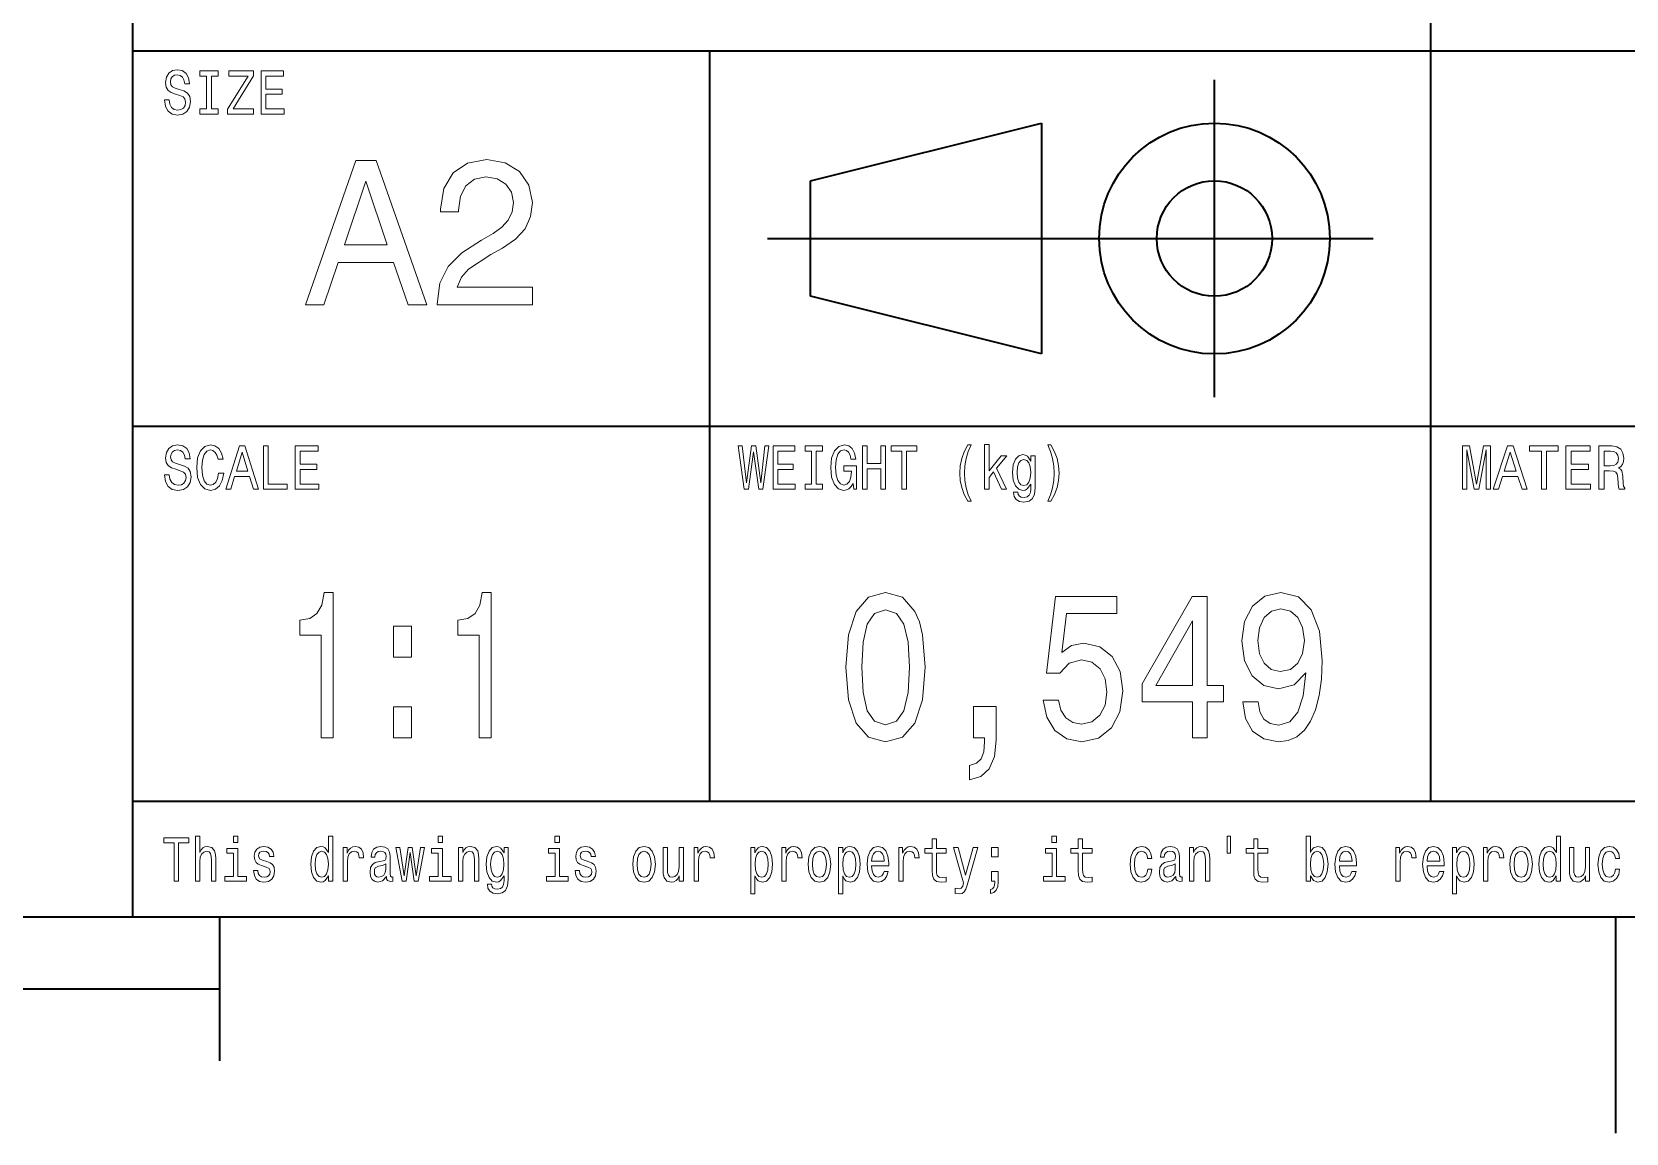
# Model space of a CAD drawing. Extents: x 0 to 594, y 0 to 420.
# Drawn here: x 390.5 to 445.8, y 2.5 to 40.6 of the extents above; entities that cross this region are included whole.
import ezdxf

# ---------------------------------------------------------------- set-up
doc = ezdxf.new("R2010")
doc.units = 0

msp = doc.modelspace()

# ---------------------------------------------------------------- linework, layer by layer
at = {"color": 7, "lineweight": 35}
for p, q in [((394, 9.96312), (394, 69.96312)), ((439, 13.96312), (439, 69.96312)), ((394, 39.96312), (559, 39.96312)), ((414, 13.96312), (414, 39.96312)), ((416, 33.46312), (437, 33.46312)), ((394, 26.96312), (559, 26.96312)), ((394, 13.96312), (559, 13.96312)), ((10, 9.96312), (584, 9.96312)), ((394, 9.96312), (584, 9.96312)), ((197, 7.46312), (397, 7.46312))]:
    msp.add_line(p, q, dxfattribs=at)
at = {"color": 7, "lineweight": 35, "ltscale": 0.275}
msp.add_line((431.5, 27.96312), (431.5, 38.96312), dxfattribs=at)
at = {"color": 7, "lineweight": 35, "ltscale": 0.206155}
for p, q in [((417.5, 35.46312), (425.5, 37.46312)), ((425.5, 29.46312), (417.5, 31.46312))]:
    msp.add_line(p, q, dxfattribs=at)
at = {"color": 7, "lineweight": 35, "ltscale": 0.2}
msp.add_line((425.5, 37.46312), (425.5, 29.46312), dxfattribs=at)
at = {"color": 7, "lineweight": 35, "ltscale": 0.1}
msp.add_line((417.5, 31.46312), (417.5, 35.46312), dxfattribs=at)
at = {"color": 7, "lineweight": 35, "ltscale": 0.125}
msp.add_line((397, 9.96312), (397, 4.96312), dxfattribs=at)
at = {"color": 7, "lineweight": 35, "ltscale": 0.1875}
msp.add_line((445.399994, 9.96312), (445.399994, 2.46312), dxfattribs=at)
at = {"color": 7, "lineweight": 13}
for points in [[(395.259613, 38.269211), (395.094421, 38.269211), (395.130707, 38.040104), (395.221497, 37.871517), (395.361298, 37.769932), (395.55011, 37.733189), (395.737122, 37.767769), (395.876923, 37.862869), (395.965881, 38.012005), (395.998566, 38.208691), (395.971313, 38.385925), (395.895081, 38.500477), (395.771606, 38.576126), (395.606384, 38.632324), (395.464783, 38.673389), (395.372192, 38.72094), (395.31955, 38.790104), (395.303192, 38.898174), (395.31955, 38.995434), (395.36673, 39.068924), (395.439362, 39.118633), (395.539215, 39.135925), (395.6409, 39.114311), (395.720764, 39.055954), (395.773438, 38.958691), (395.798859, 38.826847), (395.96405, 38.826847), (395.96405, 38.831169), (395.935028, 39.03434), (395.84967, 39.185638), (395.715332, 39.280739), (395.533783, 39.31316), (395.370361, 39.280739), (395.243286, 39.18996), (395.161591, 39.049469), (395.132538, 38.867912), (395.156128, 38.705811), (395.225128, 38.595581), (395.334076, 38.522091), (395.482941, 38.465897), (395.630005, 38.416183), (395.740753, 38.368633), (395.807922, 38.299469), (395.831512, 38.187077), (395.809753, 38.072525), (395.753448, 37.986069), (395.668121, 37.932034), (395.557373, 37.914745), (395.433929, 37.938519), (395.339508, 38.007683), (395.279602, 38.120075)], [(396.555939, 37.955811), (396.323547, 37.955811), (396.323547, 37.774254), (396.955353, 37.774254), (396.955353, 37.955811), (396.722961, 37.955811), (396.722961, 39.092697), (396.955353, 39.092697), (396.955353, 39.274254), (396.323547, 39.274254), (396.323547, 39.092697), (396.555939, 39.092697)], [(397.280334, 37.774254), (398.184509, 37.774254), (398.184509, 37.955811), (397.480072, 37.955811), (398.184509, 39.103504), (398.184509, 39.274254), (397.329376, 39.274254), (397.329376, 39.092697), (397.995667, 39.092697), (397.280334, 37.947163)], [(398.444122, 37.774254), (399.242981, 37.774254), (399.242981, 37.955811), (398.611145, 37.955811), (398.611145, 38.463734), (399.173981, 38.463734), (399.173981, 38.643131), (398.611145, 38.643131), (398.611145, 39.092697), (399.228455, 39.092697), (399.228455, 39.274254), (398.444122, 39.274254)], [(399.982788, 31.163408), (400.618439, 31.163408), (401.122803, 32.633148), (403.036652, 32.633148), (403.541046, 31.163408), (404.190491, 31.163408), (402.435547, 36.170612), (401.730804, 36.170612)], [(404.556702, 31.163408), (407.852386, 31.163408), (407.852386, 31.783005), (405.24762, 31.783005), (405.3927, 32.12162), (405.641449, 32.402603), (406.408356, 32.914127), (406.81601, 33.130268), (407.272003, 33.440063), (407.596741, 33.800297), (407.783295, 34.225368), (407.852386, 34.708076), (407.734924, 35.313263), (407.410187, 35.788769), (406.91272, 36.091362), (406.270172, 36.199432), (405.606903, 36.076954), (405.102509, 35.738335), (404.777771, 35.19799), (404.667236, 34.484734), (404.667236, 34.383869), (405.295959, 34.383869), (405.295959, 34.441505), (405.358154, 34.931419), (405.544708, 35.291649), (405.841797, 35.522198), (406.235626, 35.601448), (406.636353, 35.529404), (406.933472, 35.349289), (407.126923, 35.068306), (407.196014, 34.715282), (407.147644, 34.383869), (407.016357, 34.10289), (406.795288, 33.857933), (406.491272, 33.641796), (406.083618, 33.411247), (405.406525, 32.964561), (404.929779, 32.489056), (404.646515, 31.912687), (404.556702, 31.185022)], [(401.343903, 33.245541), (402.083191, 35.450153), (402.822479, 33.245541)], [(395.264893, 25.269211), (395.096313, 25.269211), (395.133362, 25.040104), (395.225983, 24.871515), (395.368622, 24.769932), (395.561249, 24.733187), (395.752045, 24.767769), (395.894653, 24.862871), (395.985413, 25.012007), (396.018768, 25.208693), (395.990997, 25.385925), (395.913177, 25.500479), (395.787231, 25.576128), (395.618683, 25.632322), (395.474182, 25.673389), (395.37973, 25.72094), (395.326019, 25.790104), (395.309326, 25.898172), (395.326019, 25.995436), (395.374176, 26.068922), (395.448273, 26.118635), (395.55014, 26.135925), (395.65387, 26.114311), (395.735352, 26.055954), (395.789093, 25.958693), (395.815002, 25.826847), (395.983582, 25.826847), (395.983582, 25.831171), (395.953949, 26.03434), (395.866882, 26.185637), (395.729797, 26.280739), (395.544586, 26.313158), (395.377869, 26.280739), (395.248199, 26.18996), (395.164856, 26.049471), (395.135223, 25.867914), (395.159302, 25.705811), (395.229675, 25.595579), (395.34082, 25.522093), (395.492706, 25.465897), (395.642761, 25.416185), (395.755737, 25.368635), (395.82428, 25.299471), (395.848358, 25.187078), (395.826141, 25.072525), (395.768707, 24.986069), (395.681641, 24.932035), (395.568665, 24.914743), (395.442688, 24.938519), (395.346375, 25.007683), (395.285248, 25.120075)], [(396.972717, 25.33189), (396.935669, 25.150335), (396.874542, 25.020651), (396.789337, 24.94068), (396.689301, 24.914743), (396.568909, 24.95365), (396.474426, 25.070364), (396.411469, 25.260565), (396.391083, 25.524254), (396.411469, 25.785782), (396.472595, 25.978144), (396.567047, 26.09486), (396.689301, 26.135925), (396.778198, 26.114311), (396.854156, 26.053793), (396.913422, 25.956532), (396.954193, 25.822525), (397.130157, 25.822525), (397.074585, 26.027857), (396.978271, 26.183475), (396.846741, 26.280739), (396.689301, 26.315321), (396.49295, 26.261286), (396.342926, 26.109989), (396.246613, 25.861429), (396.213257, 25.524254), (396.246613, 25.187078), (396.342926, 24.938519), (396.49295, 24.785061), (396.689301, 24.733187), (396.861572, 24.774254), (397.000488, 24.888807), (397.098663, 25.076847), (397.150513, 25.33189)], [(397.224609, 24.774254), (397.39502, 24.774254), (397.530243, 25.215176), (398.043335, 25.215176), (398.178558, 24.774254), (398.352661, 24.774254), (397.882202, 26.276415), (397.693237, 26.276415)], [(397.589539, 25.398893), (397.78772, 26.060276), (397.985931, 25.398893)], [(398.526794, 24.774254), (399.352905, 24.774254), (399.352905, 24.955811), (398.697205, 24.955811), (398.697205, 26.274254), (398.526794, 26.274254)], [(399.628906, 24.774254), (400.443939, 24.774254), (400.443939, 24.955811), (399.799316, 24.955811), (399.799316, 25.463736), (400.373535, 25.463736), (400.373535, 25.643129), (399.799316, 25.643129), (399.799316, 26.092697), (400.429108, 26.092697), (400.429108, 26.274254), (399.628906, 26.274254)], [(415.194153, 24.774254), (415.34668, 24.774254), (415.52002, 26.075407), (415.698578, 24.774254), (415.844177, 24.774254), (416.055664, 26.276415), (415.916992, 26.276415), (415.767914, 24.999037), (415.596313, 26.276415), (415.445496, 26.276415), (415.277344, 24.999037), (415.128265, 26.276415), (414.986145, 26.276415)], [(416.201263, 24.774254), (416.963989, 24.774254), (416.963989, 24.955811), (416.360748, 24.955811), (416.360748, 25.463736), (416.898102, 25.463736), (416.898102, 25.643129), (416.360748, 25.643129), (416.360748, 26.092697), (416.950104, 26.092697), (416.950104, 26.274254), (416.201263, 26.274254)], [(417.529083, 24.955811), (417.30719, 24.955811), (417.30719, 24.774254), (417.910431, 24.774254), (417.910431, 24.955811), (417.688538, 24.955811), (417.688538, 26.092697), (417.910431, 26.092697), (417.910431, 26.274254), (417.30719, 26.274254), (417.30719, 26.092697), (417.529083, 26.092697)], [(418.969543, 24.975262), (418.999023, 24.774254), (419.085693, 24.774254), (419.085693, 25.584772), (418.647125, 25.584772), (418.647125, 25.401054), (418.917542, 25.401054), (418.917542, 25.388086), (418.896759, 25.18924), (418.841278, 25.042265), (418.756348, 24.949326), (418.650604, 24.919067), (418.532715, 24.957972), (418.440857, 25.074686), (418.381927, 25.26705), (418.361115, 25.530739), (418.380188, 25.792265), (418.439117, 25.984629), (418.532715, 26.101343), (418.659271, 26.14241), (418.745941, 26.120796), (418.817017, 26.060276), (418.869019, 25.958693), (418.898468, 25.822525), (419.070099, 25.822525), (419.025024, 26.030018), (418.940094, 26.185637), (418.820465, 26.280739), (418.669678, 26.315321), (418.472046, 26.261286), (418.322998, 26.103504), (418.227631, 25.854946), (418.194702, 25.524254), (418.227631, 25.191401), (418.322998, 24.942842), (418.463379, 24.785061), (418.640198, 24.733187), (418.739014, 24.750479), (418.827423, 24.793707), (418.903687, 24.869354)], [(419.293701, 24.774254), (419.454926, 24.774254), (419.454926, 25.478865), (419.936798, 25.478865), (419.936798, 24.774254), (420.096283, 24.774254), (420.096283, 26.274254), (419.936798, 26.274254), (419.936798, 25.662582), (419.454926, 25.662582), (419.454926, 26.274254), (419.293701, 26.274254)], [(420.659637, 24.774254), (420.819122, 24.774254), (420.819122, 26.092697), (421.183136, 26.092697), (421.183136, 26.274254), (420.293884, 26.274254), (420.293884, 26.092697), (420.659637, 26.092697)], [(422.952972, 24.357107), (423.062195, 24.357107), (422.963379, 24.586214), (422.894043, 24.826126), (422.850708, 25.079008), (422.836823, 25.334053), (422.850708, 25.589096), (422.894043, 25.839815), (422.963379, 26.08189), (423.062195, 26.310997), (422.952972, 26.310997), (422.826447, 26.073246), (422.738037, 25.837654), (422.686035, 25.591257), (422.670441, 25.334053), (422.686035, 25.074686), (422.738037, 24.83045), (422.826447, 24.594858)], [(423.531952, 24.774254), (423.684479, 24.774254), (423.684479, 25.182755), (423.843964, 25.375118), (424.117828, 24.774254), (424.289459, 24.774254), (423.947968, 25.506964), (424.298126, 25.934917), (424.105713, 25.934917), (423.684479, 25.411861), (423.684479, 26.326128), (423.531952, 26.326128)], [(425.832214, 24.357107), (425.957001, 24.594858), (426.04541, 24.83045), (426.097412, 25.074686), (426.114746, 25.334053), (426.097412, 25.591257), (426.04541, 25.837654), (425.957001, 26.073246), (425.832214, 26.310997), (425.722992, 26.310997), (425.820068, 26.08189), (425.889404, 25.839815), (425.931, 25.589096), (425.946594, 25.334053), (425.931, 25.079008), (425.889404, 24.826126), (425.818329, 24.586214), (425.722992, 24.357107)], [(440.099091, 24.774254), (440.248718, 24.774254), (440.248718, 26.135925), (440.501312, 24.774254), (440.668427, 24.774254), (440.919067, 26.135925), (440.919067, 24.774254), (441.070648, 24.774254), (441.070648, 26.274254), (440.833588, 26.274254), (440.584869, 24.951487), (440.338104, 26.274254), (440.099091, 26.274254)], [(441.16391, 24.774254), (441.342682, 24.774254), (441.484528, 25.215176), (442.022736, 25.215176), (442.164581, 24.774254), (442.34726, 24.774254), (441.853699, 26.276415), (441.655518, 26.276415)], [(441.546692, 25.398893), (441.754608, 26.060276), (441.962524, 25.398893)], [(442.834961, 24.774254), (443.013733, 24.774254), (443.013733, 26.092697), (443.421783, 26.092697), (443.421783, 26.274254), (442.424957, 26.274254), (442.424957, 26.092697), (442.834961, 26.092697)], [(443.686035, 24.774254), (444.540985, 24.774254), (444.540985, 24.955811), (443.864807, 24.955811), (443.864807, 25.463736), (444.467163, 25.463736), (444.467163, 25.643129), (443.864807, 25.643129), (443.864807, 26.092697), (444.525452, 26.092697), (444.525452, 26.274254), (443.686035, 26.274254)], [(444.830505, 24.774254), (445.0112, 24.774254), (445.0112, 25.407539), (445.195801, 25.407539), (445.331818, 25.401054), (445.417328, 25.370796), (445.463959, 25.299471), (445.483368, 25.171947), (445.493103, 24.977425), (445.504761, 24.849903), (445.528076, 24.774254), (445.732086, 24.774254), (445.732086, 24.815321), (445.687408, 24.875839), (445.671875, 24.988232), (445.658264, 25.230307), (445.625214, 25.4097), (445.580536, 25.465897), (445.51059, 25.506964), (445.588318, 25.560997), (445.6427, 25.636646), (445.677704, 25.731747), (445.689362, 25.8463), (445.66214, 26.027857), (445.584412, 26.164024), (445.456177, 26.246157), (445.281311, 26.274254), (444.830505, 26.274254)], [(445.230774, 26.090536), (445.349304, 26.077568), (445.432861, 26.036501), (445.485321, 25.960854), (445.502808, 25.841978), (445.483368, 25.716618), (445.430908, 25.640968), (445.341522, 25.602064), (445.219116, 25.591257), (445.0112, 25.591257), (445.0112, 26.090536)], [(425.279236, 24.826126), (425.279236, 25.934917), (425.133636, 25.934917), (425.133636, 25.746876), (425.014038, 25.917625), (424.941223, 25.960854), (424.859741, 25.975983), (424.712402, 25.932755), (424.597992, 25.811718), (424.523468, 25.617193), (424.497467, 25.355665), (424.523468, 25.091978), (424.597992, 24.897453), (424.712402, 24.774254), (424.859741, 24.733187), (424.942963, 24.748318), (425.012299, 24.787222), (425.133636, 24.951487), (425.133636, 24.787222), (425.119751, 24.657539), (425.081635, 24.5646), (425.00882, 24.510565), (424.899628, 24.491112), (424.804291, 24.504082), (424.736664, 24.536501), (424.696808, 24.592697), (424.684662, 24.668346), (424.537323, 24.668346), (424.537323, 24.6597), (424.559875, 24.521372), (424.629211, 24.417625), (424.740143, 24.350622), (424.890961, 24.326847), (425.071228, 24.359268), (425.190826, 24.450047), (425.258423, 24.607828)], [(424.655212, 25.355665), (424.670807, 25.548029), (424.717621, 25.69068), (424.790405, 25.774975), (424.887482, 25.805233), (424.989746, 25.774975), (425.06604, 25.69068), (425.112823, 25.548029), (425.130157, 25.355665), (425.112823, 25.158979), (425.06604, 25.01849), (424.989746, 24.932035), (424.887482, 24.903936), (424.790405, 24.932035), (424.717621, 25.01849), (424.670807, 25.161142)], [(400.526031, 16.163408), (400.940369, 16.163408), (400.940369, 21.199432), (400.630768, 21.199432), (400.548798, 20.759951), (400.384888, 20.464561), (400.13443, 20.291651), (399.788391, 20.234013), (399.788391, 19.722486), (400.526031, 19.722486)], [(406.008209, 16.163408), (406.422577, 16.163408), (406.422577, 21.199432), (406.112946, 21.199432), (406.030975, 20.759951), (405.867065, 20.464561), (405.616638, 20.291651), (405.270569, 20.234013), (405.270569, 19.722486), (406.008209, 19.722486)], [(418.723907, 18.605772), (418.809601, 17.474648), (419.078125, 16.66773), (419.506622, 16.177818), (420.1008, 16.019316), (420.68927, 16.177818), (421.117767, 16.66773), (421.380554, 17.474648), (421.471985, 18.605772), (421.380554, 19.729691), (421.272003, 20.176376), (421.117767, 20.543812), (420.68927, 21.033726), (420.1008, 21.199432), (419.506622, 21.033726), (419.078125, 20.536608), (418.809601, 19.729691)], [(425.562653, 17.467443), (425.688354, 16.876665), (425.968323, 16.415569), (426.379669, 16.127386), (426.905273, 16.019316), (427.48233, 16.148998), (427.933655, 16.502026), (428.21933, 17.063984), (428.327881, 17.784447), (428.230743, 18.454475), (427.956512, 18.980412), (427.528015, 19.319027), (426.973846, 19.441505), (426.545349, 19.355051), (426.213989, 19.117298), (426.373962, 20.464561), (428.110779, 20.464561), (428.110779, 21.05534), (425.99115, 21.05534), (425.676941, 18.404041), (426.134003, 18.404041), (426.465363, 18.742659), (426.888153, 18.865137), (427.253784, 18.785887), (427.533752, 18.55534), (427.710846, 18.202312), (427.773682, 17.748423), (427.710846, 17.294533), (427.528015, 16.941505), (427.248077, 16.718163), (426.888153, 16.638912), (426.585327, 16.689344), (426.351105, 16.855051), (426.179688, 17.114416), (426.093994, 17.467443)], [(430.733154, 16.163408), (431.247345, 16.163408), (431.247345, 17.402601), (431.812958, 17.402601), (431.812958, 17.97897), (431.247345, 17.97897), (431.247345, 21.05534), (430.727448, 21.05534), (428.990631, 18.036608), (428.990631, 17.402601), (430.733154, 17.402601)], [(432.487122, 17.402601), (432.572845, 16.833437), (432.818512, 16.393955), (433.207001, 16.12018), (433.721191, 16.019316), (434.058289, 16.069748), (434.361084, 16.19943), (434.618164, 16.422773), (434.835266, 16.739777), (435.006683, 17.13603), (435.132385, 17.625944), (435.206635, 18.187904), (435.235199, 18.836319), (435.138092, 19.852169), (434.858124, 20.594244), (434.412506, 21.04093), (433.801178, 21.199432), (433.241272, 21.069748), (432.818512, 20.723927), (432.54425, 20.190786), (432.45285, 19.520758), (432.54425, 18.829115), (432.812775, 18.303177), (433.212708, 17.971766), (433.721191, 17.863697), (434.25824, 18.000584), (434.663879, 18.418451), (434.572479, 17.61874), (434.389648, 17.049576), (434.109711, 16.710958), (433.726898, 16.60289), (433.42981, 16.653322), (433.212708, 16.811823), (433.069885, 17.063984), (433.012756, 17.402601)], [(419.272369, 18.605772), (419.318085, 19.47753), (419.460907, 20.10433), (419.718018, 20.471766), (420.1008, 20.601448), (420.477875, 20.471766), (420.734955, 20.10433), (420.877808, 19.47753), (420.923492, 18.605772), (420.877808, 17.726809), (420.734955, 17.100008), (420.477875, 16.732573), (420.1008, 16.610094), (419.718018, 16.732573), (419.460907, 17.100008), (419.318085, 17.726809)], [(433.00705, 19.527962), (433.064178, 19.974648), (433.224152, 20.327673), (433.475525, 20.551016), (433.801178, 20.630268), (434.138275, 20.551016), (434.395355, 20.327673), (434.555328, 19.981852), (434.618164, 19.535166), (434.555328, 19.081276), (434.395355, 18.742659), (434.132538, 18.533726), (433.784058, 18.461679), (433.469818, 18.533726), (433.224152, 18.742659), (433.064178, 19.074072)], [(403.034912, 18.958797), (403.663269, 18.958797), (403.663269, 20.032284), (403.034912, 20.032284)], [(429.47052, 17.97897), (430.733154, 20.219604), (430.733154, 17.97897)], [(403.034912, 16.163408), (403.663269, 16.163408), (403.663269, 17.236895), (403.034912, 17.236895)], [(423.145966, 16.163408), (423.528748, 16.163408), (423.528748, 16.02652), (423.500183, 15.680699), (423.408783, 15.435742), (423.24881, 15.277241), (423.00885, 15.19799), (423.00885, 14.708076), (423.403046, 14.823351), (423.694427, 15.089921), (423.871552, 15.514994), (423.934387, 16.084158), (423.934387, 17.244101), (423.145966, 17.244101)], [(396.171875, 11.19873), (396.320038, 11.19873), (396.320038, 11.868759), (396.335175, 12.022218), (396.384003, 12.134609), (396.459778, 12.203773), (396.560791, 12.229711), (396.641632, 12.208097), (396.692139, 12.149739), (396.717407, 12.052477), (396.7258, 11.922794), (396.7258, 11.19873), (396.873962, 11.19873), (396.873962, 11.961699), (396.867249, 12.115157), (396.836945, 12.242679), (396.73761, 12.359393), (396.582703, 12.400459), (396.498505, 12.38533), (396.426117, 12.344264), (396.365509, 12.279422), (396.320038, 12.190805), (396.320038, 12.750604), (396.171875, 12.750604)], [(397.643433, 12.750604), (397.486847, 12.750604), (397.486847, 12.534466), (397.643433, 12.534466)], [(400.781891, 11.378125), (400.781891, 11.19873), (400.930054, 11.19873), (400.930054, 12.750604), (400.783569, 12.750604), (400.783569, 12.182159), (400.670746, 12.346425), (400.601715, 12.38533), (400.522583, 12.400459), (400.379486, 12.357232), (400.268341, 12.236195), (400.195953, 12.04167), (400.170685, 11.780143), (400.195953, 11.518615), (400.268341, 11.321929), (400.379486, 11.19873), (400.522583, 11.157664), (400.601715, 11.172794), (400.672455, 11.211699)], [(404.738617, 12.750604), (404.582031, 12.750604), (404.582031, 12.534466), (404.738617, 12.534466)], [(408.792999, 12.750604), (408.636414, 12.750604), (408.636414, 12.534466), (408.792999, 12.534466)], [(426.02417, 12.750604), (425.867584, 12.750604), (425.867584, 12.534466), (426.02417, 12.534466)], [(431.940765, 12.752766), (431.940765, 12.164869), (432.053558, 12.164869), (432.053558, 12.752766)], [(434.828339, 11.378125), (434.937775, 11.211699), (435.087646, 11.157664), (435.229065, 11.19873), (435.341858, 11.321929), (435.412598, 11.518615), (435.439514, 11.780143), (435.412598, 12.04167), (435.340179, 12.236195), (435.229065, 12.357232), (435.087646, 12.400459), (434.939453, 12.344264), (434.878845, 12.2751), (434.828339, 12.182159), (434.828339, 12.750604), (434.680176, 12.750604), (434.680176, 11.19873), (434.828339, 11.19873)], [(443.353027, 11.378125), (443.353027, 11.19873), (443.50119, 11.19873), (443.50119, 12.750604), (443.354706, 12.750604), (443.354706, 12.182159), (443.241882, 12.346425), (443.172852, 12.38533), (443.093719, 12.400459), (442.950592, 12.357232), (442.839478, 12.236195), (442.76709, 12.04167), (442.741821, 11.780143), (442.76709, 11.518615), (442.839478, 11.321929), (442.950592, 11.19873), (443.093719, 11.157664), (443.172852, 11.172794), (443.243561, 11.211699)], [(395.429352, 11.19873), (395.584259, 11.19873), (395.584259, 12.517175), (395.937836, 12.517175), (395.937836, 12.69873), (395.074097, 12.69873), (395.074097, 12.517175), (395.429352, 12.517175)], [(397.638397, 11.358673), (397.638397, 12.320488), (397.257874, 12.320488), (397.257874, 12.158384), (397.490204, 12.158384), (397.490204, 11.358673), (397.187134, 11.358673), (397.187134, 11.19873), (397.944824, 11.19873), (397.944824, 11.358673)], [(398.641876, 11.875243), (398.498779, 11.918471), (398.3927, 11.968183), (398.35733, 12.069768), (398.367432, 12.141093), (398.402802, 12.192966), (398.460052, 12.225388), (398.542542, 12.238356), (398.621674, 12.225388), (398.68396, 12.186482), (398.724396, 12.128125), (398.741211, 12.050316), (398.886017, 12.050316), (398.886017, 12.054638), (398.860779, 12.195128), (398.791718, 12.305359), (398.68396, 12.374523), (398.542542, 12.400459), (398.399414, 12.374523), (398.295044, 12.303198), (398.22937, 12.197289), (398.209167, 12.063284), (398.224304, 11.9336), (398.271454, 11.842823), (398.348907, 11.777981), (398.461731, 11.732593), (398.62674, 11.680719), (398.727753, 11.626684), (398.7547, 11.583457), (398.764801, 11.518615), (398.749634, 11.438644), (398.709229, 11.378125), (398.643555, 11.33922), (398.556, 11.326252), (398.463409, 11.33922), (398.396057, 11.384609), (398.350586, 11.458097), (398.332092, 11.559682), (398.188965, 11.559682), (398.212524, 11.386771), (398.281555, 11.261411), (398.391022, 11.185762), (398.542542, 11.157664), (398.700806, 11.185762), (398.816986, 11.261411), (398.887695, 11.382448), (398.912964, 11.540229), (398.89444, 11.676396), (398.842255, 11.769336), (398.756378, 11.829854)], [(400.547852, 12.229711), (400.645508, 12.199451), (400.719574, 12.115157), (400.763367, 11.974668), (400.780212, 11.780143), (400.763367, 11.583457), (400.719574, 11.442966), (400.645508, 11.356511), (400.547852, 11.328413), (400.455231, 11.356511), (400.384521, 11.442966), (400.337372, 11.585618), (400.322235, 11.780143), (400.337372, 11.972506), (400.384521, 12.112995), (400.455231, 12.199451)], [(401.29541, 11.19873), (401.443573, 11.19873), (401.443573, 11.862275), (401.45874, 12.022218), (401.504211, 12.136771), (401.578278, 12.205935), (401.677612, 12.229711), (401.751709, 12.214581), (401.807281, 12.171353), (401.840942, 12.097866), (401.852722, 11.998443), (402.002594, 11.998443), (401.982391, 12.173514), (401.926819, 12.298875), (401.834198, 12.374523), (401.707916, 12.400459), (401.62207, 12.383168), (401.547974, 12.339941), (401.4823, 12.266454), (401.430115, 12.16703), (401.430115, 12.359393), (401.29541, 12.359393)], [(402.790558, 11.350027), (402.790558, 11.343543), (402.798981, 11.270056), (402.824249, 11.218183), (402.930298, 11.177116), (403.012817, 11.194407), (403.012817, 11.341382), (402.977448, 11.334898), (402.930298, 11.362995), (402.921906, 11.44945), (402.921906, 12.050316), (402.901672, 12.203773), (402.842743, 12.311843), (402.740051, 12.376684), (402.595245, 12.400459), (402.453827, 12.374523), (402.349426, 12.301036), (402.283752, 12.186482), (402.261871, 12.035186), (402.261871, 12.022218), (402.394897, 12.022218), (402.406677, 12.112995), (402.443726, 12.177837), (402.504333, 12.216742), (402.59021, 12.231872), (402.672699, 12.221065), (402.731628, 12.188644), (402.766998, 12.132448), (402.778778, 12.054638), (402.772034, 11.963861), (402.745087, 11.918471), (402.677765, 11.896857), (402.551483, 11.879566), (402.406677, 11.840661), (402.303955, 11.771497), (402.243347, 11.663428), (402.224823, 11.503486), (402.241669, 11.360834), (402.293854, 11.254927), (402.378052, 11.187923), (402.494232, 11.164148), (402.650818, 11.209538)], [(403.480896, 11.19873), (403.61557, 12.184321), (403.750275, 11.19873), (403.891724, 11.19873), (404.113953, 12.359393), (403.970856, 12.359393), (403.820984, 11.373802), (403.687988, 12.359393), (403.541504, 12.359393), (403.408478, 11.373802), (403.258636, 12.359393), (403.117188, 12.359393), (403.339447, 11.19873)], [(404.733582, 11.358673), (404.733582, 12.320488), (404.353058, 12.320488), (404.353058, 12.158384), (404.585388, 12.158384), (404.585388, 11.358673), (404.282349, 11.358673), (404.282349, 11.19873), (405.040009, 11.19873), (405.040009, 11.358673)], [(405.29425, 11.19873), (405.442413, 11.19873), (405.442413, 11.868759), (405.457581, 12.022218), (405.506409, 12.134609), (405.582153, 12.203773), (405.683197, 12.229711), (405.764008, 12.208097), (405.814514, 12.149739), (405.839783, 12.052477), (405.848206, 11.922794), (405.848206, 11.19873), (405.996368, 11.19873), (405.996368, 11.961699), (405.989624, 12.115157), (405.95932, 12.242679), (405.859985, 12.359393), (405.705078, 12.400459), (405.619202, 12.38533), (405.546814, 12.344264), (405.484497, 12.2751), (405.435669, 12.182159), (405.435669, 12.359393), (405.29425, 12.359393)], [(407.011627, 11.250604), (407.011627, 12.359393), (406.870209, 12.359393), (406.870209, 12.171353), (406.754028, 12.342102), (406.683319, 12.38533), (406.604187, 12.400459), (406.46106, 12.357232), (406.349945, 12.236195), (406.277527, 12.04167), (406.252289, 11.780143), (406.277527, 11.516454), (406.349945, 11.321929), (406.46106, 11.19873), (406.604187, 11.157664), (406.684998, 11.172794), (406.75235, 11.211699), (406.870209, 11.375964), (406.870209, 11.211699), (406.85675, 11.082016), (406.819702, 10.989077), (406.748993, 10.935041), (406.642914, 10.915589), (406.550293, 10.928557), (406.48465, 10.960979), (406.445923, 11.017175), (406.434113, 11.092823), (406.291016, 11.092823), (406.291016, 11.084177), (406.312897, 10.945848), (406.380249, 10.842102), (406.488007, 10.7751), (406.634491, 10.751324), (406.809601, 10.783745), (406.925781, 10.874523), (406.991425, 11.032304)], [(406.405487, 11.780143), (406.420654, 11.972506), (406.466125, 12.115157), (406.536835, 12.199451), (406.631134, 12.229711), (406.730469, 12.199451), (406.804535, 12.115157), (406.850006, 11.972506), (406.866852, 11.780143), (406.850006, 11.583457), (406.804535, 11.442966), (406.730469, 11.356511), (406.631134, 11.328413), (406.536835, 11.356511), (406.466125, 11.442966), (406.420654, 11.585618)], [(408.787964, 11.358673), (408.787964, 12.320488), (408.40744, 12.320488), (408.40744, 12.158384), (408.639801, 12.158384), (408.639801, 11.358673), (408.336731, 11.358673), (408.336731, 11.19873), (409.094391, 11.19873), (409.094391, 11.358673)], [(409.791443, 11.875243), (409.648346, 11.918471), (409.542267, 11.968183), (409.506897, 12.069768), (409.516998, 12.141093), (409.552368, 12.192966), (409.609619, 12.225388), (409.692108, 12.238356), (409.77124, 12.225388), (409.833557, 12.186482), (409.873962, 12.128125), (409.890808, 12.050316), (410.035583, 12.050316), (410.035583, 12.054638), (410.010345, 12.195128), (409.941315, 12.305359), (409.833557, 12.374523), (409.692108, 12.400459), (409.549011, 12.374523), (409.444611, 12.303198), (409.378937, 12.197289), (409.358734, 12.063284), (409.373901, 11.9336), (409.421051, 11.842823), (409.498474, 11.777981), (409.611298, 11.732593), (409.776306, 11.680719), (409.877319, 11.626684), (409.904266, 11.583457), (409.914368, 11.518615), (409.8992, 11.438644), (409.858795, 11.378125), (409.793152, 11.33922), (409.705597, 11.326252), (409.612976, 11.33922), (409.545624, 11.384609), (409.500183, 11.458097), (409.481659, 11.559682), (409.338531, 11.559682), (409.362122, 11.386771), (409.431152, 11.261411), (409.540588, 11.185762), (409.692108, 11.157664), (409.850372, 11.185762), (409.966553, 11.261411), (410.037292, 11.382448), (410.062531, 11.540229), (410.044006, 11.676396), (409.991821, 11.769336), (409.905945, 11.829854)], [(411.332062, 11.777981), (411.359009, 11.514293), (411.436462, 11.319768), (411.559357, 11.19873), (411.724365, 11.157664), (411.887695, 11.19873), (412.01059, 11.317607), (412.088043, 11.512131), (412.116669, 11.777981), (412.088043, 12.04167), (412.01059, 12.238356), (411.887695, 12.357232), (411.724365, 12.400459), (411.559357, 12.357232), (411.436462, 12.236195), (411.359009, 12.04167)], [(411.483582, 11.780143), (411.498749, 11.974668), (411.545898, 12.115157), (411.621643, 12.201612), (411.724365, 12.231872), (411.825378, 12.201612), (411.901154, 12.117318), (411.948303, 11.974668), (411.965149, 11.780143), (411.948303, 11.583457), (411.901154, 11.440805), (411.825378, 11.35435), (411.724365, 11.326252), (411.621643, 11.35435), (411.545898, 11.440805), (411.498749, 11.583457)], [(413.086487, 12.359393), (412.938324, 12.359393), (412.938324, 11.689364), (412.921478, 11.533745), (412.87265, 11.421353), (412.796875, 11.352189), (412.69754, 11.330575), (412.618408, 11.347866), (412.567902, 11.399739), (412.539276, 11.488356), (412.532532, 11.613716), (412.532532, 12.359393), (412.384369, 12.359393), (412.384369, 11.596425), (412.389435, 11.442966), (412.421417, 11.315445), (412.519073, 11.19873), (412.675659, 11.157664), (412.759857, 11.172794), (412.832245, 11.211699), (412.894531, 11.278702), (412.945068, 11.375964), (412.945068, 11.19873), (413.086487, 11.19873)], [(413.458588, 11.19873), (413.60675, 11.19873), (413.60675, 11.862275), (413.621918, 12.022218), (413.667358, 12.136771), (413.741455, 12.205935), (413.84079, 12.229711), (413.914886, 12.214581), (413.970428, 12.171353), (414.00412, 12.097866), (414.0159, 11.998443), (414.165741, 11.998443), (414.145538, 12.173514), (414.089996, 12.298875), (413.997375, 12.374523), (413.871094, 12.400459), (413.785217, 12.383168), (413.711151, 12.339941), (413.645477, 12.266454), (413.593292, 12.16703), (413.593292, 12.359393), (413.458588, 12.359393)], [(415.569977, 12.179998), (415.569977, 12.359393), (415.421814, 12.359393), (415.421814, 10.749163), (415.569977, 10.749163), (415.569977, 11.375964), (415.622162, 11.274379), (415.681091, 11.207376), (415.829254, 11.157664), (415.970703, 11.19873), (416.081818, 11.321929), (416.154236, 11.516454), (416.181152, 11.780143), (416.154236, 12.04167), (416.081818, 12.236195), (415.970703, 12.357232), (415.829254, 12.400459), (415.748444, 12.387491), (415.679413, 12.346425), (415.620483, 12.277261)], [(415.804016, 11.328413), (415.704681, 11.356511), (415.632263, 11.442966), (415.586823, 11.583457), (415.571655, 11.780143), (415.586823, 11.974668), (415.632263, 12.115157), (415.704681, 12.199451), (415.804016, 12.229711), (415.894928, 12.199451), (415.967316, 12.112995), (416.012787, 11.972506), (416.029633, 11.780143), (416.012787, 11.585618), (415.967316, 11.442966), (415.894928, 11.356511)], [(416.49939, 11.19873), (416.647552, 11.19873), (416.647552, 11.862275), (416.66272, 12.022218), (416.70816, 12.136771), (416.782257, 12.205935), (416.881592, 12.229711), (416.955658, 12.214581), (417.01123, 12.171353), (417.044922, 12.097866), (417.056702, 11.998443), (417.206543, 11.998443), (417.18634, 12.173514), (417.130768, 12.298875), (417.038177, 12.374523), (416.911896, 12.400459), (416.826019, 12.383168), (416.751953, 12.339941), (416.686279, 12.266454), (416.634094, 12.16703), (416.634094, 12.359393), (416.49939, 12.359393)], [(417.413635, 11.777981), (417.440582, 11.514293), (417.518036, 11.319768), (417.64093, 11.19873), (417.805939, 11.157664), (417.969269, 11.19873), (418.092194, 11.317607), (418.169617, 11.512131), (418.198242, 11.777981), (418.169617, 12.04167), (418.092194, 12.238356), (417.969269, 12.357232), (417.805939, 12.400459), (417.64093, 12.357232), (417.518036, 12.236195), (417.440582, 12.04167)], [(417.565186, 11.780143), (417.580322, 11.974668), (417.627472, 12.115157), (417.703247, 12.201612), (417.805939, 12.231872), (417.906982, 12.201612), (417.982727, 12.117318), (418.029877, 11.974668), (418.046722, 11.780143), (418.029877, 11.583457), (417.982727, 11.440805), (417.906982, 11.35435), (417.805939, 11.326252), (417.703247, 11.35435), (417.627472, 11.440805), (417.580322, 11.583457)], [(418.610779, 12.179998), (418.610779, 12.359393), (418.462585, 12.359393), (418.462585, 10.749163), (418.610779, 10.749163), (418.610779, 11.375964), (418.662964, 11.274379), (418.721893, 11.207376), (418.870056, 11.157664), (419.011475, 11.19873), (419.12262, 11.321929), (419.195007, 11.516454), (419.221954, 11.780143), (419.195007, 12.04167), (419.12262, 12.236195), (419.011475, 12.357232), (418.870056, 12.400459), (418.789246, 12.387491), (418.720215, 12.346425), (418.661285, 12.277261)], [(418.844788, 11.328413), (418.745453, 11.356511), (418.673065, 11.442966), (418.627594, 11.583457), (418.612457, 11.780143), (418.627594, 11.974668), (418.673065, 12.115157), (418.745453, 12.199451), (418.844788, 12.229711), (418.93573, 12.199451), (419.008118, 12.112995), (419.053589, 11.972506), (419.070435, 11.780143), (419.053589, 11.585618), (419.008118, 11.442966), (418.93573, 11.356511)], [(419.614258, 11.723947), (420.20694, 11.723947), (420.208618, 11.812563), (420.181671, 12.061123), (420.107574, 12.247002), (419.989716, 12.359393), (419.83313, 12.400459), (419.679932, 12.357232), (419.562073, 12.236195), (419.486298, 12.039509), (419.459351, 11.780143), (419.484619, 11.514293), (419.560394, 11.319768), (419.676544, 11.19873), (419.828094, 11.157664), (419.959412, 11.185762), (420.067169, 11.259249), (420.146301, 11.375964), (420.191772, 11.531584), (420.045288, 11.531584), (420.014984, 11.445128), (419.971191, 11.380286), (419.846619, 11.328413), (419.750641, 11.352189), (419.678253, 11.427837), (419.631104, 11.551036), (419.614258, 11.717463)], [(419.614258, 11.883889), (419.632782, 12.033025), (419.678253, 12.143255), (419.747284, 12.210258), (419.838196, 12.234034), (419.927429, 12.210258), (419.99646, 12.143255), (420.038544, 12.033025), (420.053711, 11.883889)], [(420.553772, 11.19873), (420.701935, 11.19873), (420.701935, 11.862275), (420.717102, 12.022218), (420.762543, 12.136771), (420.836639, 12.205935), (420.935974, 12.229711), (421.010071, 12.214581), (421.065613, 12.171353), (421.099304, 12.097866), (421.111084, 11.998443), (421.260925, 11.998443), (421.240723, 12.173514), (421.185181, 12.298875), (421.09256, 12.374523), (420.966278, 12.400459), (420.880402, 12.383168), (420.806335, 12.339941), (420.740662, 12.266454), (420.688477, 12.16703), (420.688477, 12.359393), (420.553772, 12.359393)], [(421.71048, 12.158384), (421.71048, 11.576973), (421.720581, 11.388932), (421.767731, 11.259249), (421.86203, 11.1836), (422.021973, 11.157664), (422.197083, 11.168471), (422.197083, 11.332736), (422.069122, 11.319768), (421.952942, 11.337059), (421.890656, 11.391093), (421.863708, 11.481872), (421.858643, 11.609393), (421.858643, 12.158384), (422.197083, 12.158384), (422.197083, 12.320488), (421.858643, 12.320488), (421.858643, 12.659825), (421.71048, 12.659825), (421.71048, 12.320488), (421.454559, 12.320488), (421.454559, 12.158384)], [(423.13324, 12.359393), (422.873932, 11.404062), (422.61969, 12.359393), (422.458069, 12.359393), (422.801544, 11.133889), (422.77124, 11.02582), (422.724091, 10.952332), (422.644958, 10.928557), (422.508575, 10.950171), (422.508575, 10.766454), (422.651672, 10.749163), (422.754395, 10.766454), (422.826782, 10.820488), (422.878998, 10.913428), (422.924438, 11.049595), (423.291504, 12.359393)], [(423.771362, 12.037347), (424.003723, 12.037347), (424.003723, 12.359393), (423.771362, 12.359393)], [(426.019104, 11.358673), (426.019104, 12.320488), (425.638611, 12.320488), (425.638611, 12.158384), (425.870941, 12.158384), (425.870941, 11.358673), (425.567871, 11.358673), (425.567871, 11.19873), (426.325562, 11.19873), (426.325562, 11.358673)], [(426.778473, 12.158384), (426.778473, 11.576973), (426.788574, 11.388932), (426.835724, 11.259249), (426.929993, 11.1836), (427.089966, 11.157664), (427.265076, 11.168471), (427.265076, 11.332736), (427.137115, 11.319768), (427.020935, 11.337059), (426.958618, 11.391093), (426.931702, 11.481872), (426.926636, 11.609393), (426.926636, 12.158384), (427.265076, 12.158384), (427.265076, 12.320488), (426.926636, 12.320488), (426.926636, 12.659825), (426.778473, 12.659825), (426.778473, 12.320488), (426.522552, 12.320488), (426.522552, 12.158384)], [(429.182831, 11.974668), (429.329315, 11.974668), (429.299011, 12.147577), (429.226593, 12.283745), (429.1138, 12.368039), (428.967316, 12.400459), (428.805664, 12.357232), (428.68277, 12.236195), (428.605316, 12.039509), (428.578369, 11.77582), (428.603638, 11.514293), (428.679382, 11.319768), (428.79895, 11.19873), (428.96225, 11.157664), (429.107056, 11.190085), (429.219849, 11.280863), (429.297302, 11.423514), (429.330994, 11.613716), (429.189575, 11.613716), (429.164307, 11.492679), (429.117157, 11.4019), (429.049805, 11.345704), (428.967316, 11.328413), (428.864594, 11.356511), (428.790527, 11.442966), (428.745056, 11.583457), (428.729919, 11.782304), (428.745056, 11.976829), (428.792206, 12.117318), (428.867981, 12.203773), (428.967316, 12.234034), (429.054871, 12.214581), (429.120514, 12.164869), (429.164307, 12.082736)], [(430.157684, 11.350027), (430.157684, 11.343543), (430.166107, 11.270056), (430.191376, 11.218183), (430.297455, 11.177116), (430.379944, 11.194407), (430.379944, 11.341382), (430.344604, 11.334898), (430.297455, 11.362995), (430.289032, 11.44945), (430.289032, 12.050316), (430.268829, 12.203773), (430.2099, 12.311843), (430.107178, 12.376684), (429.962402, 12.400459), (429.820953, 12.374523), (429.716553, 12.301036), (429.650909, 12.186482), (429.628998, 12.035186), (429.628998, 12.022218), (429.762024, 12.022218), (429.773804, 12.112995), (429.810852, 12.177837), (429.87146, 12.216742), (429.957336, 12.231872), (430.039825, 12.221065), (430.098755, 12.188644), (430.134125, 12.132448), (430.145905, 12.054638), (430.13916, 11.963861), (430.112244, 11.918471), (430.044891, 11.896857), (429.91861, 11.879566), (429.773804, 11.840661), (429.671112, 11.771497), (429.610474, 11.663428), (429.59198, 11.503486), (429.608795, 11.360834), (429.661011, 11.254927), (429.745178, 11.187923), (429.861359, 11.164148), (430.017944, 11.209538)], [(430.634186, 11.19873), (430.782349, 11.19873), (430.782349, 11.868759), (430.797516, 12.022218), (430.846344, 12.134609), (430.922119, 12.203773), (431.023132, 12.229711), (431.103943, 12.208097), (431.154449, 12.149739), (431.179718, 12.052477), (431.188141, 11.922794), (431.188141, 11.19873), (431.336304, 11.19873), (431.336304, 11.961699), (431.329559, 12.115157), (431.299255, 12.242679), (431.199921, 12.359393), (431.045013, 12.400459), (430.959137, 12.38533), (430.886749, 12.344264), (430.824463, 12.2751), (430.775635, 12.182159), (430.775635, 12.359393), (430.634186, 12.359393)], [(432.860077, 12.158384), (432.860077, 11.576973), (432.870178, 11.388932), (432.917328, 11.259249), (433.011597, 11.1836), (433.17157, 11.157664), (433.34668, 11.168471), (433.34668, 11.332736), (433.218689, 11.319768), (433.102539, 11.337059), (433.040222, 11.391093), (433.013275, 11.481872), (433.00824, 11.609393), (433.00824, 12.158384), (433.34668, 12.158384), (433.34668, 12.320488), (433.00824, 12.320488), (433.00824, 12.659825), (432.860077, 12.659825), (432.860077, 12.320488), (432.604156, 12.320488), (432.604156, 12.158384)], [(435.287994, 11.780143), (435.271149, 11.585618), (435.225708, 11.442966), (435.15329, 11.356511), (435.062378, 11.328413), (434.963043, 11.356511), (434.890625, 11.442966), (434.845184, 11.583457), (434.830017, 11.780143), (434.845184, 11.974668), (434.890625, 12.115157), (434.963043, 12.199451), (435.062378, 12.229711), (435.15329, 12.199451), (435.225708, 12.112995), (435.271149, 11.972506)], [(435.831848, 11.723947), (436.4245, 11.723947), (436.426178, 11.812563), (436.399231, 12.061123), (436.325165, 12.247002), (436.207306, 12.359393), (436.05072, 12.400459), (435.897491, 12.357232), (435.779633, 12.236195), (435.703857, 12.039509), (435.676941, 11.780143), (435.702179, 11.514293), (435.777954, 11.319768), (435.894135, 11.19873), (436.045654, 11.157664), (436.177002, 11.185762), (436.28476, 11.259249), (436.363892, 11.375964), (436.409363, 11.531584), (436.262878, 11.531584), (436.232544, 11.445128), (436.188782, 11.380286), (436.064178, 11.328413), (435.968201, 11.352189), (435.895813, 11.427837), (435.848663, 11.551036), (435.831848, 11.717463)], [(435.831848, 11.883889), (435.850342, 12.033025), (435.895813, 12.143255), (435.964844, 12.210258), (436.055756, 12.234034), (436.14502, 12.210258), (436.21405, 12.143255), (436.256134, 12.033025), (436.271301, 11.883889)], [(437.784943, 11.19873), (437.933105, 11.19873), (437.933105, 11.862275), (437.948273, 12.022218), (437.993713, 12.136771), (438.06781, 12.205935), (438.167145, 12.229711), (438.241241, 12.214581), (438.296814, 12.171353), (438.330475, 12.097866), (438.342255, 11.998443), (438.492126, 11.998443), (438.471893, 12.173514), (438.416351, 12.298875), (438.32373, 12.374523), (438.197449, 12.400459), (438.111603, 12.383168), (438.037506, 12.339941), (437.971832, 12.266454), (437.919647, 12.16703), (437.919647, 12.359393), (437.784943, 12.359393)], [(438.87262, 11.723947), (439.465302, 11.723947), (439.46698, 11.812563), (439.440033, 12.061123), (439.365967, 12.247002), (439.248108, 12.359393), (439.091522, 12.400459), (438.938293, 12.357232), (438.820435, 12.236195), (438.744659, 12.039509), (438.717743, 11.780143), (438.742981, 11.514293), (438.818756, 11.319768), (438.934937, 11.19873), (439.086456, 11.157664), (439.217804, 11.185762), (439.325562, 11.259249), (439.404694, 11.375964), (439.450134, 11.531584), (439.30365, 11.531584), (439.273346, 11.445128), (439.229584, 11.380286), (439.10498, 11.328413), (439.009003, 11.352189), (438.936615, 11.427837), (438.889465, 11.551036), (438.87262, 11.717463)], [(438.87262, 11.883889), (438.891144, 12.033025), (438.936615, 12.143255), (439.005646, 12.210258), (439.096558, 12.234034), (439.185791, 12.210258), (439.254822, 12.143255), (439.296936, 12.033025), (439.312073, 11.883889)], [(439.896332, 12.179998), (439.896332, 12.359393), (439.748169, 12.359393), (439.748169, 10.749163), (439.896332, 10.749163), (439.896332, 11.375964), (439.948517, 11.274379), (440.007446, 11.207376), (440.15564, 11.157664), (440.297058, 11.19873), (440.408173, 11.321929), (440.480591, 11.516454), (440.507507, 11.780143), (440.480591, 12.04167), (440.408173, 12.236195), (440.297058, 12.357232), (440.15564, 12.400459), (440.074799, 12.387491), (440.005768, 12.346425), (439.946838, 12.277261)], [(440.130371, 11.328413), (440.031036, 11.356511), (439.958618, 11.442966), (439.913177, 11.583457), (439.89801, 11.780143), (439.913177, 11.974668), (439.958618, 12.115157), (440.031036, 12.199451), (440.130371, 12.229711), (440.221283, 12.199451), (440.293701, 12.112995), (440.339142, 11.972506), (440.355988, 11.780143), (440.339142, 11.585618), (440.293701, 11.442966), (440.221283, 11.356511)], [(440.825745, 11.19873), (440.973907, 11.19873), (440.973907, 11.862275), (440.989075, 12.022218), (441.034515, 12.136771), (441.108612, 12.205935), (441.207947, 12.229711), (441.282043, 12.214581), (441.337585, 12.171353), (441.371277, 12.097866), (441.383057, 11.998443), (441.532898, 11.998443), (441.512695, 12.173514), (441.457153, 12.298875), (441.364532, 12.374523), (441.238251, 12.400459), (441.152405, 12.383168), (441.078308, 12.339941), (441.012634, 12.266454), (440.960449, 12.16703), (440.960449, 12.359393), (440.825745, 12.359393)], [(441.740021, 11.777981), (441.766937, 11.514293), (441.844391, 11.319768), (441.967316, 11.19873), (442.132324, 11.157664), (442.295624, 11.19873), (442.418549, 11.317607), (442.496002, 11.512131), (442.524628, 11.777981), (442.496002, 12.04167), (442.418549, 12.238356), (442.295624, 12.357232), (442.132324, 12.400459), (441.967316, 12.357232), (441.844391, 12.236195), (441.766937, 12.04167)], [(441.891541, 11.780143), (441.906708, 11.974668), (441.953827, 12.115157), (442.029602, 12.201612), (442.132324, 12.231872), (442.233337, 12.201612), (442.309113, 12.117318), (442.356262, 11.974668), (442.373077, 11.780143), (442.356262, 11.583457), (442.309113, 11.440805), (442.233337, 11.35435), (442.132324, 11.326252), (442.029602, 11.35435), (441.953827, 11.440805), (441.906708, 11.583457)], [(443.118958, 12.229711), (443.216614, 12.199451), (443.29071, 12.115157), (443.334473, 11.974668), (443.351318, 11.780143), (443.334473, 11.583457), (443.29071, 11.442966), (443.216614, 11.356511), (443.118958, 11.328413), (443.026367, 11.356511), (442.955658, 11.442966), (442.908508, 11.585618), (442.893372, 11.780143), (442.908508, 11.972506), (442.955658, 12.112995), (443.026367, 12.199451)], [(444.508057, 12.359393), (444.359863, 12.359393), (444.359863, 11.689364), (444.343048, 11.533745), (444.29422, 11.421353), (444.218445, 11.352189), (444.11911, 11.330575), (444.039978, 11.347866), (443.989441, 11.399739), (443.960846, 11.488356), (443.954102, 11.613716), (443.954102, 12.359393), (443.805939, 12.359393), (443.805939, 11.596425), (443.810974, 11.442966), (443.842987, 11.315445), (443.940613, 11.19873), (444.097229, 11.157664), (444.181396, 11.172794), (444.253784, 11.211699), (444.316101, 11.278702), (444.366608, 11.375964), (444.366608, 11.19873), (444.508057, 11.19873)], [(445.400421, 11.974668), (445.546906, 11.974668), (445.516602, 12.147577), (445.444183, 12.283745), (445.33139, 12.368039), (445.184906, 12.400459), (445.023254, 12.357232), (444.90036, 12.236195), (444.822906, 12.039509), (444.795959, 11.77582), (444.821228, 11.514293), (444.896973, 11.319768), (445.016541, 11.19873), (445.17984, 11.157664), (445.324646, 11.190085), (445.437439, 11.280863), (445.514893, 11.423514), (445.548584, 11.613716), (445.407166, 11.613716), (445.381897, 11.492679), (445.334747, 11.4019), (445.267395, 11.345704), (445.184906, 11.328413), (445.082184, 11.356511), (445.008118, 11.442966), (444.962646, 11.583457), (444.94751, 11.782304), (444.962646, 11.976829), (445.009796, 12.117318), (445.085571, 12.203773), (445.184906, 12.234034), (445.272461, 12.214581), (445.338104, 12.164869), (445.381897, 12.082736)], [(402.773712, 11.60507), (402.75351, 11.492679), (402.699646, 11.406223), (402.618835, 11.350027), (402.51947, 11.330575), (402.455505, 11.341382), (402.410034, 11.375964), (402.381409, 11.436482), (402.372986, 11.520777), (402.37973, 11.596425), (402.406677, 11.650459), (402.514435, 11.710979), (402.650818, 11.736915), (402.773712, 11.788788)], [(430.140869, 11.60507), (430.120667, 11.492679), (430.066772, 11.406223), (429.985962, 11.350027), (429.886627, 11.330575), (429.822632, 11.341382), (429.777161, 11.375964), (429.748566, 11.436482), (429.740143, 11.520777), (429.746887, 11.596425), (429.773804, 11.650459), (429.881561, 11.710979), (430.017944, 11.736915), (430.140869, 11.788788)], [(423.771362, 11.19873), (423.884155, 11.19873), (423.884155, 11.157664), (423.875732, 11.053918), (423.848816, 10.980431), (423.801666, 10.93288), (423.730957, 10.909105), (423.730957, 10.762131), (423.847137, 10.796713), (423.932983, 10.876684), (423.985199, 11.004206), (424.003723, 11.174955), (424.003723, 11.522938), (423.771362, 11.522938)]]:
    msp.add_lwpolyline(points, close=True, dxfattribs=at)
at = {"color": 7, "lineweight": 35}
for radius in [4, 2]:
    msp.add_circle((431.5, 33.46312), radius, dxfattribs=at)

doc.saveas('drawing.dxf')
